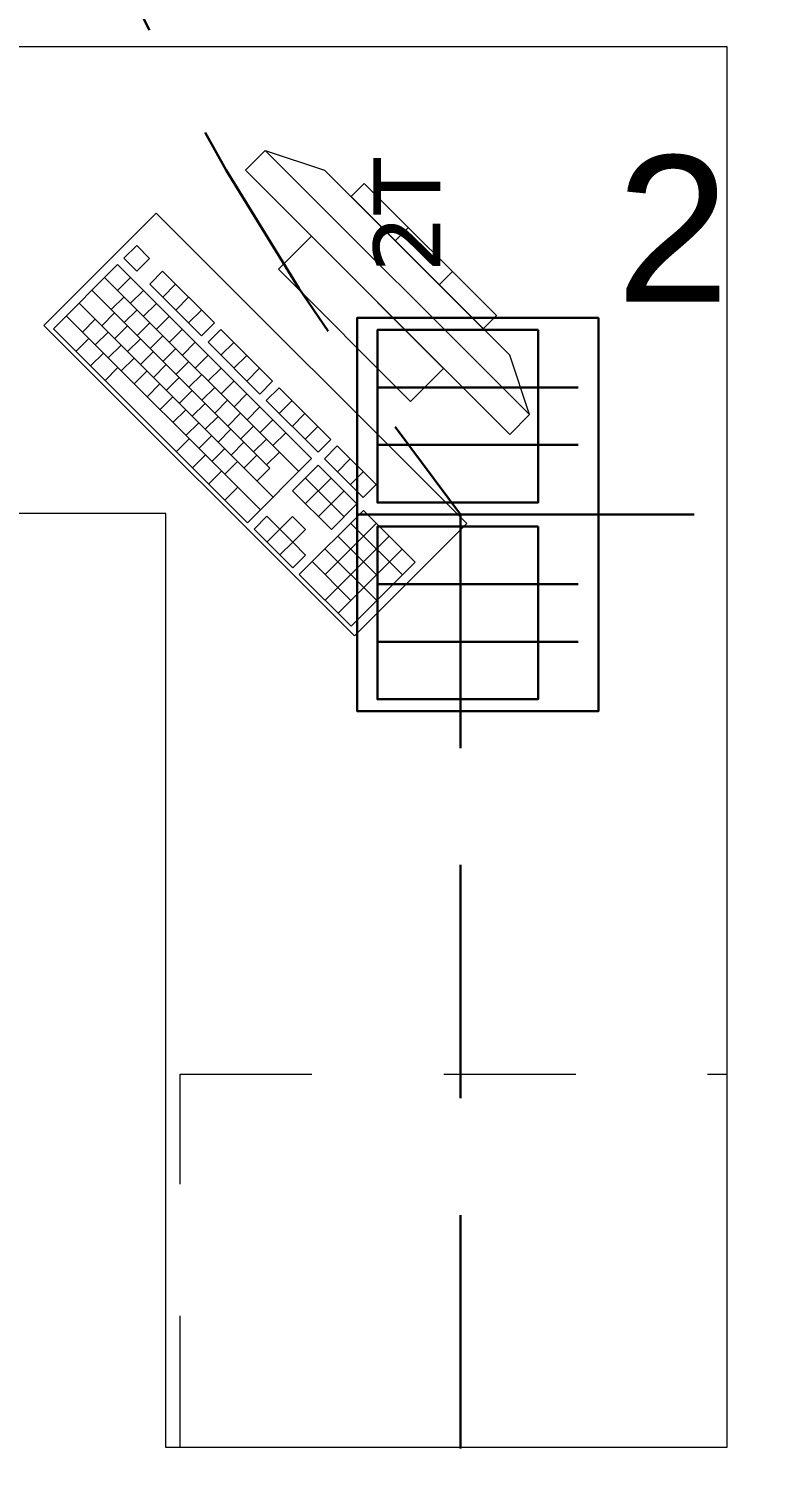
# Model space of a CAD drawing. Header units: inches. Extents: x -19 to 5698, y -728 to 92.
# Drawn here: x 220.517 to 221.299, y 13.586 to 15.131 of the extents above; entities that cross this region are included whole.
import ezdxf

# ---------------------------------------------------------------- set-up
doc = ezdxf.new("R2010")
doc.units = ezdxf.units.IN
doc.header["$MEASUREMENT"] = 0
doc.linetypes.add('HIDDEN', pattern=[0.375, 0.25, -0.125])
doc.linetypes.add('Rayas', pattern=[0.282222, 0.141111, -0.141111])
doc.layers.get('0').update_dxf_attribs({"color": 61})
doc.layers.add('00 conduct tomacorr', color=120, linetype='HIDDEN', lineweight=30)
doc.layers.add('00 IE LUZ EMERGENCIA', color=253, linetype='Continuous', lineweight=0)
doc.layers.add('Interior - Mobiliario', color=7, linetype='Continuous')
doc.styles.add('Annotative', font='arial.ttf')

# ---------------------------------------------------------------- blocks, each defined once
blk = doc.blocks.new('CAJA POP UP 6 MODULOS')
at = {"layer": '00 conduct tomacorr', "linetype": 'Continuous'}
for p, q in [((-0.095, -0.165), (-0.095, -0.0151)), ((-0.052, -0.165), (-0.052, -0.0151)), ((0.052, -0.165), (0.052, -0.0151)), ((0.095, -0.165), (0.095, -0.0151)), ((0, -0.165), (0, -0.18))]:
    blk.add_line(p, q, dxfattribs=at)
for points in [[(-0.147, 0), (0.147, 0), (0.147, -0.18), (-0.147, -0.18)], [(0, 0), (0.147, 0), (0.147, -0.18), (0, -0.18)]]:
    blk.add_lwpolyline(points, close=True, dxfattribs=at)
for points in [[(-0.138, -0.045), (-0.009, -0.045), (-0.009, -0.165), (-0.138, -0.165), (-0.138, -0.045)], [(0.009, -0.045), (0.138, -0.045), (0.138, -0.165), (0.009, -0.165), (0.009, -0.045)]]:
    blk.add_lwpolyline(points, dxfattribs=at)
at = {"color": 1, "insert": (-0.1807, -0.168), "char_height": 0.05, "attachment_point": 1, "rotation": 180}
blk.add_mtext_dynamic_manual_height_columns('{\\fVerdana|b0|i0|c0|p34;2T}', width=0.000481, gutter_width=0.1561, heights=[0], dxfattribs=at)

msp = doc.modelspace()

# ---------------------------------------------------------------- linework, layer by layer
at = {"layer": '00 conduct tomacorr'}
for q in [(220.9792, 11.0103, -0.0002), (227.1728, 14.6109, -0.0002)]:
    msp.add_line((220.9792, 14.6109, -0.0002), q, dxfattribs=at)
msp.add_arc((223.5916, 16.657, 0.0005), 3.3183, 177.1914, 218.0689, dxfattribs=at)
at = {"layer": 'Interior - Mobiliario', "color": 175, "linetype": 'Continuous', "lineweight": 13}
for p, q in [((220.7701, 15.0008), (220.7489, 14.9796)), ((221.0529, 14.7179), (220.7701, 15.0008)), ((220.7701, 15.0008), (220.8337, 14.9796)), ((220.7489, 14.9796), (221.0317, 14.6967)), ((220.8337, 14.9796), (221.0317, 14.7816)), ((220.8761, 14.9654), (220.862, 14.9513)), ((221.0176, 14.824), (220.8761, 14.9654)), ((220.862, 14.9513), (221.0034, 14.8099)), ((220.9091, 14.9041), (220.9233, 14.9183)), ((220.6327, 14.899), (220.619, 14.8853)), ((220.6465, 14.8852), (220.6327, 14.899)), ((220.8196, 14.9089), (220.7842, 14.8735)), ((220.961, 14.7674), (220.8196, 14.9089)), ((220.619, 14.8853), (220.6328, 14.8715)), ((220.6328, 14.8715), (220.6465, 14.8852)), ((220.6121, 14.8785), (220.5435, 14.8099)), ((220.8198, 14.6708), (220.6121, 14.8785)), ((220.6604, 14.8713), (220.6467, 14.8576)), ((220.7158, 14.816), (220.6604, 14.8713)), ((220.7842, 14.8735), (220.9256, 14.7321)), ((220.9563, 14.857), (220.9704, 14.8711)), ((220.5847, 14.851), (220.7751, 14.6606)), ((220.5984, 14.8648), (220.8061, 14.657)), ((220.6122, 14.8509), (220.626, 14.8646)), ((220.6261, 14.8371), (220.6398, 14.8508)), ((220.6467, 14.8576), (220.7021, 14.8022)), ((220.6605, 14.8438), (220.6742, 14.8575)), ((220.571, 14.8373), (220.7787, 14.6296)), ((220.6055, 14.8303), (220.6192, 14.844)), ((220.6399, 14.8232), (220.6537, 14.8369)), ((220.6744, 14.8299), (220.6881, 14.8436)), ((220.5573, 14.8236), (220.765, 14.6159)), ((220.5746, 14.8063), (220.5883, 14.82)), ((220.5952, 14.8131), (220.6089, 14.8268)), ((220.6193, 14.8164), (220.633, 14.8301)), ((220.6538, 14.8094), (220.6675, 14.8231)), ((220.6882, 14.8161), (220.7019, 14.8298)), ((221.0034, 14.8099), (221.0176, 14.824)), ((220.5435, 14.8099), (220.7513, 14.6022)), ((220.5884, 14.7925), (220.6021, 14.8062)), ((220.6091, 14.7992), (220.6228, 14.813)), ((220.6332, 14.8026), (220.6469, 14.8163)), ((220.6676, 14.7955), (220.6813, 14.8092)), ((220.7021, 14.8022), (220.7158, 14.816)), ((220.7227, 14.809), (220.709, 14.7953)), ((220.7781, 14.7536), (220.7227, 14.809)), ((220.5678, 14.7857), (220.5815, 14.7994)), ((220.6023, 14.7786), (220.616, 14.7923)), ((220.6229, 14.7854), (220.6366, 14.7991)), ((220.647, 14.7887), (220.6607, 14.8024)), ((220.6608, 14.7749), (220.6746, 14.7886)), ((220.6815, 14.7817), (220.6952, 14.7954)), ((220.709, 14.7953), (220.7644, 14.7399)), ((220.7228, 14.7815), (220.7365, 14.7952)), ((220.5834, 14.7701), (220.5971, 14.7838)), ((220.6161, 14.7648), (220.6298, 14.7785)), ((220.6367, 14.7715), (220.6505, 14.7853)), ((220.6747, 14.761), (220.6884, 14.7747)), ((220.6953, 14.7678), (220.709, 14.7815)), ((220.7367, 14.7676), (220.7504, 14.7813)), ((221.0529, 14.7179), (221.0317, 14.7816)), ((220.5989, 14.7545), (220.6126, 14.7682)), ((220.63, 14.7509), (220.6437, 14.7646)), ((220.6506, 14.7577), (220.6643, 14.7714)), ((220.6644, 14.7439), (220.6782, 14.7576)), ((220.6885, 14.7472), (220.7023, 14.7609)), ((220.7092, 14.754), (220.7229, 14.7677)), ((220.7505, 14.7538), (220.7642, 14.7675)), ((220.9256, 14.7321), (220.961, 14.7674)), ((220.6438, 14.7371), (220.6575, 14.7508)), ((220.6783, 14.73), (220.692, 14.7437)), ((220.7024, 14.7333), (220.7161, 14.747)), ((220.723, 14.7401), (220.7367, 14.7538)), ((220.7644, 14.7399), (220.7781, 14.7536)), ((220.785, 14.7467), (220.7713, 14.733)), ((220.8404, 14.6913), (220.785, 14.7467)), ((220.6577, 14.7232), (220.6714, 14.7369)), ((220.6921, 14.7162), (220.7058, 14.7299)), ((220.7162, 14.7195), (220.7299, 14.7332)), ((220.7369, 14.7263), (220.7506, 14.74)), ((220.7713, 14.733), (220.8267, 14.6776)), ((220.7851, 14.7192), (220.7989, 14.7329)), ((220.6715, 14.7094), (220.6852, 14.7231)), ((220.706, 14.7023), (220.7197, 14.716)), ((220.7301, 14.7056), (220.7438, 14.7194)), ((220.7507, 14.7124), (220.7644, 14.7261)), ((220.7646, 14.6986), (220.7783, 14.7123)), ((220.799, 14.7053), (220.8127, 14.719)), ((221.0317, 14.6967), (221.0529, 14.7179)), ((220.6853, 14.6955), (220.6991, 14.7092)), ((220.6992, 14.6817), (220.7129, 14.6954)), ((220.7198, 14.6885), (220.7335, 14.7022)), ((220.7439, 14.6918), (220.7576, 14.7055)), ((220.7784, 14.6847), (220.7921, 14.6984)), ((220.8128, 14.6915), (220.8265, 14.7052)), ((220.6751, 14.6783), (220.6888, 14.6921)), ((220.713, 14.6678), (220.7268, 14.6815)), ((220.7337, 14.6746), (220.7474, 14.6883)), ((220.7578, 14.6779), (220.7715, 14.6917)), ((220.8267, 14.6776), (220.8404, 14.6913)), ((220.8473, 14.6844), (220.8336, 14.6707)), ((220.8889, 14.6429), (220.8473, 14.6844)), ((220.6924, 14.661), (220.7061, 14.6748)), ((220.7269, 14.654), (220.7406, 14.6677)), ((220.7475, 14.6608), (220.7612, 14.6745)), ((220.7513, 14.6022), (220.8198, 14.6708)), ((220.7716, 14.6641), (220.7853, 14.6778)), ((220.8336, 14.6707), (220.8751, 14.6291)), ((220.8475, 14.6568), (220.8612, 14.6706)), ((220.7097, 14.6437), (220.7234, 14.6574)), ((220.7614, 14.6469), (220.7751, 14.6606)), ((220.8267, 14.6638), (220.7993, 14.6364)), ((220.813, 14.6501), (220.8546, 14.6086)), ((220.8132, 14.6226), (220.8406, 14.65)), ((220.8683, 14.6223), (220.8267, 14.6638)), ((220.8613, 14.643), (220.875, 14.6567)), ((220.727, 14.6264), (220.7407, 14.6401)), ((220.7993, 14.6364), (220.8409, 14.5949)), ((220.827, 14.6087), (220.8544, 14.6361)), ((220.8751, 14.6291), (220.8889, 14.6429)), ((220.8409, 14.5949), (220.8683, 14.6223)), ((220.7719, 14.609), (220.7582, 14.5953)), ((220.7857, 14.5951), (220.7719, 14.609)), ((220.7995, 14.6088), (220.7857, 14.5951)), ((220.8133, 14.595), (220.7995, 14.6088)), ((220.8752, 14.6154), (220.8066, 14.5468)), ((220.9306, 14.56), (220.8752, 14.6154)), ((220.7582, 14.5953), (220.7997, 14.5537)), ((220.772, 14.5814), (220.7857, 14.5951)), ((220.7857, 14.5951), (220.7996, 14.5813)), ((220.7996, 14.5813), (220.8133, 14.595)), ((220.8342, 14.5467), (220.8891, 14.6015)), ((220.8343, 14.5191), (220.9029, 14.5877)), ((220.8478, 14.5879), (220.8893, 14.5464)), ((220.8615, 14.6016), (220.9169, 14.5463)), ((220.7859, 14.5676), (220.7996, 14.5813)), ((220.8134, 14.5674), (220.7996, 14.5813)), ((220.8341, 14.5742), (220.8895, 14.5188)), ((220.8482, 14.5053), (220.9168, 14.5738)), ((220.7997, 14.5537), (220.8134, 14.5674)), ((220.8204, 14.5605), (220.8619, 14.519)), ((220.862, 14.4914), (220.9306, 14.56)), ((220.8066, 14.5468), (220.862, 14.4914))]:
    msp.add_line(p, q, dxfattribs=at)
at = {"layer": 'Interior - Mobiliario', "color": 175, "linetype": 'Rayas', "lineweight": 13}
for p, q in [((220.679, 13.6119), (220.679, 14.0119)), ((220.679, 14.0119), (221.264, 14.0119))]:
    msp.add_line(p, q, dxfattribs=at)
at = {"layer": 'Interior - Mobiliario', "color": 175, "linetype": 'Continuous', "lineweight": 13, "flags": 128}
for points in [[(221.264, 15.1119), (221.264, 13.6119), (220.664, 13.6119), (220.664, 14.6119), (219.964, 14.6119), (219.964, 15.1119)], [(220.6534, 14.9336), (220.5332, 14.8134), (220.8655, 14.4811), (220.9857, 14.6013)]]:
    msp.add_lwpolyline(points, close=True, dxfattribs=at)

# ---------------------------------------------------------------- block references
at = {"layer": '00 conduct tomacorr', "xscale": 1.432830642179531, "yscale": 1.432830642179531, "zscale": 1.432830642179531, "rotation": 269.9999999999999}
msp.add_blockref('CAJA POP UP 6 MODULOS', (221.1266, 14.6109, -0.0002), dxfattribs=at)

# ---------------------------------------------------------------- texts
at = {"layer": '00 IE LUZ EMERGENCIA', "style": 'Annotative'}
msp.add_attdef('2', (221.1456, 14.839, 0), '', height=0.1562, dxfattribs=at)

doc.saveas('drawing.dxf')
